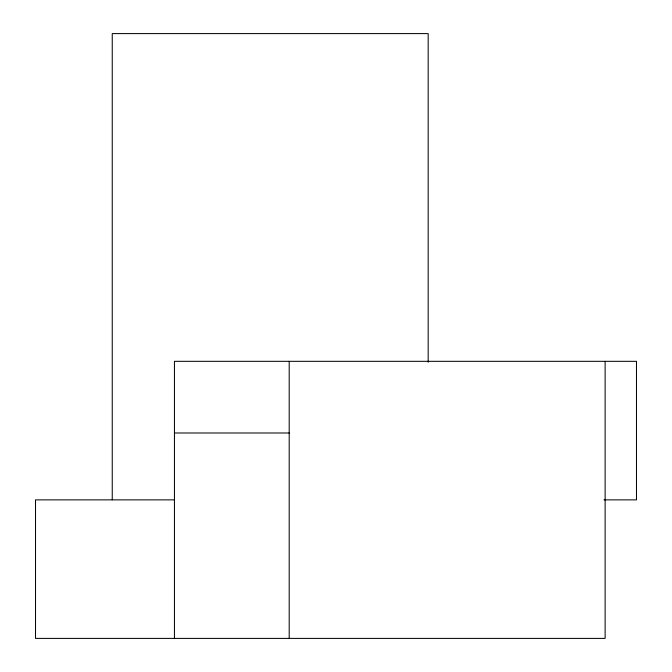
<?xml version="1.0" encoding="UTF-8"?>
<svg xmlns="http://www.w3.org/2000/svg" width="672" height="672" viewBox="0 0 672 672"><rect width="100%" height="100%" fill="white"/><g stroke="black" fill="none" stroke-linecap="round" stroke-linejoin="round"><path stroke-width="1.01" d="M174.443 432.986L289.195 432.986M174.443 499.867L35.515 499.867L35.515 638.4L605.128 638.4L605.128 361.326M604.036 499.867L636.485 499.867L636.485 361.326L174.443 361.326L174.443 638.4M428.182 362.25L428.182 33.6L112.249 33.6L112.249 499.8M289.195 361.326L289.195 638.4"/></g></svg>
